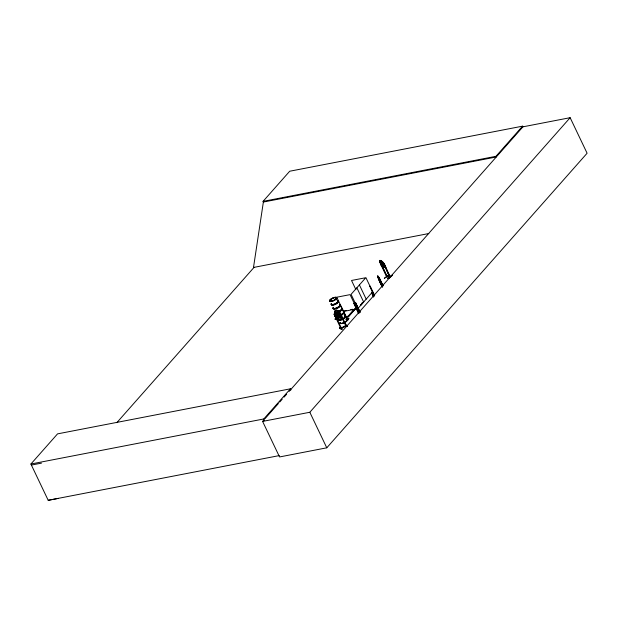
<?xml version="1.0" encoding="UTF-8"?>
<svg xmlns="http://www.w3.org/2000/svg" width="618" height="618" viewBox="0 0 618 618"><rect width="100%" height="100%" fill="white"/><g stroke="black" fill="none" stroke-linecap="round" stroke-linejoin="round"><path stroke-width="0.93" d="M378.764 277.389L377.668 275.86L378.703 279.66L378.973 279.336L382.364 287.154M382.163 286.234L377.884 276.439L379.622 280.51L379.205 279.892M380.85 281.885C384.28 291.287 378.27 280.317 378.741 278.115L379.776 279.745M378.741 277.59L382.812 285.941M379.73 281.136L378.842 278.749M379.715 281.939L380.873 283.399L380.927 282.55M381.885 285.686L380.912 281.854M380.016 260.41L381.244 264.303L382.673 265.709L383.454 265.779L383.585 264.504C383.469 261.831 378.679 258.108 380.07 262.411M379.97 260.348L379.854 262.557L380.394 262.434L387.061 276.771L381.994 265.786M384.357 267.254L384.52 265.06L384.404 267.215L383.152 267.146L380.889 264.79L383.199 267.107L384.404 267.215M289.139 391.379L522.921 126.829L522.604 126.157L289.695 171.232L263.052 201.383L263.368 202.047L253.496 267.494L254.044 267.385L116.817 422.673M346.319 325.786L339.568 311.402L336.686 310.143L334.848 311.148L334.129 314.407L336.262 318.911M335.906 313.388L335.165 316.64L338.092 317.93L339.931 316.926L340.642 313.658L337.737 312.384L335.906 313.388L337.451 314.948L338.046 314.616L338.208 313.426L336.238 310.831L335.644 311.155L336.153 316.146L336.957 317.837L338.772 318.54L339.962 317.884L340.51 315.891L339.707 314.199L337.76 312.476M341.7 315.906L340.989 319.166L339.127 320.078L336.246 318.896L339.151 320.17L340.989 319.166L341.723 315.922M330.468 299.946L330.962 300.062M330.56 300.201L331.356 299.707L330.893 300.232M330.73 299.869L331.186 299.684M335.682 298.826L335.52 299.22L336.122 298.903M335.551 299.236L335.589 299.012M335.667 299.104L336.076 298.888M334.183 314.384L334.763 314.176L334.214 314.392L340.997 328.691L340.688 328.119L341.43 327.988M341.352 327.841L341.561 328.405L334.547 313.967M346.173 325.215L345.532 325.454M346.42 325.732L345.98 325.199L345.601 325.531M347.61 319.483C346.76 319.738 348.32 319.406 347.787 320.132L340.75 305.964L347.764 320.139M347.501 320.201L347.262 319.668M362.411 302.735L362.303 303.446M341.291 327.888L340.781 328.173M330.553 300.132L330.97 299.861M386.659 276.771L390.221 277.042C386.142 272.839 386.443 261.653 379.923 260.387M386.938 276.594L390.383 276.934L389.634 276.516M390.105 276.393L386.883 276.401M389.881 277.034L383.005 262.82M339.089 311.681L339.521 311.48L336.679 310.221L334.848 311.148M339.885 327.71L341.878 329.363L339.753 328.127L339.915 327.671M339.745 328.096L341.808 329.309M355.628 302.658L355.211 302.974L355.628 302.658L360.124 312.075M374.253 295.929L370.004 286.234L374.67 295.613M369.757 286.513L370.182 286.196M353.875 303.43L358.772 313.705M346.026 321.43L348.791 318.27L346.034 321.692M361.932 303.438L360.835 304.983L363.732 301.823M360.835 304.983L363.678 301.754M58.301 498.394L48.204 500.31L30.9 464.025L57.544 433.875L290.452 388.807L290.947 389.842L290.398 389.943M336.895 319.019L335.126 319.367L336.161 317.575M345.392 316.756L348.089 316.231L354.423 309.062M355.018 308.737L348.251 316.393L345.586 316.91M353.975 310.174L348.274 316.625L346.474 316.972M346.659 317.134L348.436 316.787L355.821 308.436M357.868 308.552L372.669 291.812M30.9 464.025L263.809 418.958L290.452 388.807M263.052 201.383L495.96 156.315L522.604 126.157M522.921 126.829L570.144 117.69L587.1 153.233L326.775 447.811L279.552 456.949L262.596 421.406L263.863 419.977M265.122 418.548L278.394 403.531M279.66 402.102L282.187 399.243M284.079 397.096L286.613 394.238M262.596 421.406L309.819 412.268L570.144 117.69M330.398 300.116L330.8 300.194M362.542 303.407L362.31 302.874M380.495 260.765L382.194 262.758L382.689 264.589L381.507 263.654L380.541 260.734M390.352 276.918L383.407 262.82M384.296 278.285L388.923 274.995M387.919 278.324C401.646 268.366 379.9 284.002 391.24 276.447M391.781 275.829L388.05 278.548L391.827 275.867M341.043 328.575L346.358 325.671L341.121 328.637M345.864 325.933L345.601 325.408M330.692 299.738L330.406 300.047L331.433 299.784M337.76 312.399L335.922 313.403L335.257 316.64M338.092 317.853L339.908 316.91L340.595 313.712M341.36 327.942L345.578 325.632M341.221 327.81L341.484 328.343M345.941 325.995L339.012 311.711L339.521 311.457M377.752 275.906L380.178 281.808L379.529 280.966M380.951 282.596L379.9 279.575L380.889 282.619M380.788 284.195L381.947 285.655M386.806 276.254L386.412 276.254L386.914 276.115M387.038 276.285L389.973 276.524M390.159 277.049L383.237 262.681M335.837 298.919L335.597 298.95M263.368 202.047L496.277 156.98L495.96 156.315M428.822 233.534L253.534 267.455L254.075 267.347M364.875 277.891L351.526 280.472L355.914 289.672M344.465 310.823L346.258 310.475M350.754 309.61L352.546 309.263M343.508 311.433L356.856 308.853M334.933 318.973L336.71 318.625M337.498 318.71L335.698 319.058L335.512 318.664M48.204 500.31L279.22 455.605M31.394 465.06L41.483 463.145M345.508 324.921L347.308 326.397M387.162 276.632L380.24 262.55M386.69 276.756L379.861 262.495M336.679 310.221L338.633 311.943L339.436 313.635L338.88 315.628L337.698 316.285L335.883 315.582L335.08 313.89L334.902 311.194A3.893 1.29 -25.5 0 0 335.234 312.16A3.893 1.29 -25.5 0 1 334.825 311.248M347.602 326.219L345.338 324.697L347.216 326.103M341.878 329.363L339.985 327.911L341.785 329.371M380.603 283.222L381.252 284.064L378.764 278.185L379.738 281.623M379.769 281.87L380.873 283.399M380.279 282.148L380.703 282.766L378.904 278.726M380.016 281.391C377.567 277.158 383.029 288.413 380.333 282.04L381.028 283.121L379.699 280.302M389.579 276.493L389.827 277.011M384.496 278.316L388.822 274.771M379.027 277.289L383.021 285.655M379.027 277.497L383.013 285.864M378.757 277.343L382.82 285.732M378.973 279.336L382.171 286.026M382.364 286.945L377.737 276.655L378.764 279.637M374.5 295.651L365.887 277.59L351.086 294.338L359.699 312.391M369.935 286.482L374.423 295.898M371.851 292.523L373.488 295.945M371.758 292.631L373.388 296.053M371.627 292.569L373.666 296.849M371.526 292.677L373.573 296.957M359.406 284.921L366.188 299.143M356.864 287.803L363.647 302.017M362.055 302.928L362.326 303.469M355.458 302.696L359.946 312.113M355.381 302.944L359.877 312.36M358.687 312.693L350.074 294.631L336.725 297.219L347.702 320.178M354.099 303.384L358.594 312.801M353.967 303.314L358.873 313.589M348.089 316.231L348.436 316.787M346.034 321.406L348.892 318.525M309.819 412.268L326.775 447.811M263.809 418.958L264.628 420.688M339.715 304.643A3.963 1.313 -25.5 0 1 336.671 308.088A3.963 1.313 -25.5 0 1 333.442 307.285M338.51 301.677A3.901 1.298 -25.5 0 1 334.539 304.751A3.901 1.298 -25.5 0 1 331.487 304.265M338 301.182A3.901 1.298 -25.5 0 1 338.37 301.368M339.552 304.45A3.901 1.298 -25.5 0 1 337.026 307.625A3.901 1.298 -25.5 0 1 333.048 307.532M339.877 305.107A3.909 1.298 -25.5 0 1 337.343 308.289A3.909 1.298 -25.5 0 1 333.349 308.197M339.807 304.852A3.963 1.313 -25.5 0 1 336.771 308.289A3.963 1.313 -25.5 0 1 333.542 307.486M337.938 300.927A3.963 1.313 -25.5 0 1 334.902 304.365A3.963 1.313 -25.5 0 1 331.673 303.562M341.955 308.923A3.893 1.29 -25.5 0 1 339.375 311.372M335.35 312.407A3.893 1.29 -25.5 0 1 335.288 311.016M337.845 300.727A3.963 1.313 -25.5 0 1 335.273 303.956A3.963 1.313 -25.5 0 1 331.225 303.855M337.111 300.472A3.909 1.298 -25.5 0 1 335.613 303.477A3.909 1.298 -25.5 0 1 331.171 303.616M344.311 315.582A3.901 1.298 -25.5 0 1 344.396 317.552A3.901 1.298 -25.5 0 1 339.359 319.668M338.409 319.436A3.901 1.298 -25.5 0 1 338.27 319.127M345.207 316.285A3.909 1.298 -25.5 0 1 343.137 319.243A3.909 1.298 -25.5 0 1 338.579 319.784M346.08 319.297A3.893 1.29 -25.5 0 1 344.589 322.295A3.893 1.29 -25.5 0 1 340.155 322.426M342.032 309.039A3.917 1.298 -25.5 0 1 339.444 311.503M335.018 312.36A3.917 1.298 -25.5 0 1 335.335 311.155M342.109 309.247A3.893 1.29 -25.5 0 1 339.529 311.696M335.134 312.546A3.893 1.29 -25.5 0 1 335.103 311.827M346.188 319.529A3.893 1.29 -25.5 0 1 344.697 322.526A3.893 1.29 -25.5 0 1 340.271 322.658M344.558 315.983A3.963 1.313 -25.5 0 1 343.902 318.517A3.963 1.313 -25.5 0 1 338.564 319.892M344.458 315.775A3.963 1.313 -25.5 0 1 344.195 318.046A3.963 1.313 -25.5 0 1 338.842 319.877M343.84 312.863A3.901 1.298 -25.5 0 1 341.26 315.319M343.647 312.299A3.963 1.313 -25.5 0 1 341.167 315.103M343.693 312.407A3.963 1.313 -25.5 0 1 341.074 314.902M343.531 312.198A3.909 1.298 -25.5 0 1 340.951 314.662M346.142 319.39A3.917 1.298 -25.5 0 1 344.643 322.403A3.917 1.298 -25.5 0 1 340.186 322.534M338.587 316.377C339.127 319.019 336.91 319.182 338.108 316.223C335.419 315.589 336.601 313.766 338.247 315.728L338.88 313.666L338.734 315.891C341.599 316.594 340.363 318.386 338.587 316.377M339.282 315.682L339.12 316.879L338.525 317.204L337.505 316.655L336.717 313.411L337.312 313.087L339.282 315.682M331.341 301.182A3.893 1.29 -25.5 0 0 336.617 297.737A3.893 1.29 -25.5 0 0 331.233 298.78A3.893 1.29 -25.5 0 0 331.341 301.182M331.503 301.522A3.893 1.29 -25.5 0 0 336.779 298.077A3.893 1.29 -25.5 0 0 331.395 299.12A3.893 1.29 -25.5 0 0 331.503 301.522M331.387 301.321A3.917 1.298 -25.5 0 0 336.694 297.853A3.917 1.298 -25.5 0 0 331.279 298.903A3.917 1.298 -25.5 0 0 331.387 301.321M339.251 311.109A3.893 1.29 -25.5 0 0 341.831 308.66A3.893 1.29 -25.5 0 1 339.259 311.124"/></g></svg>
